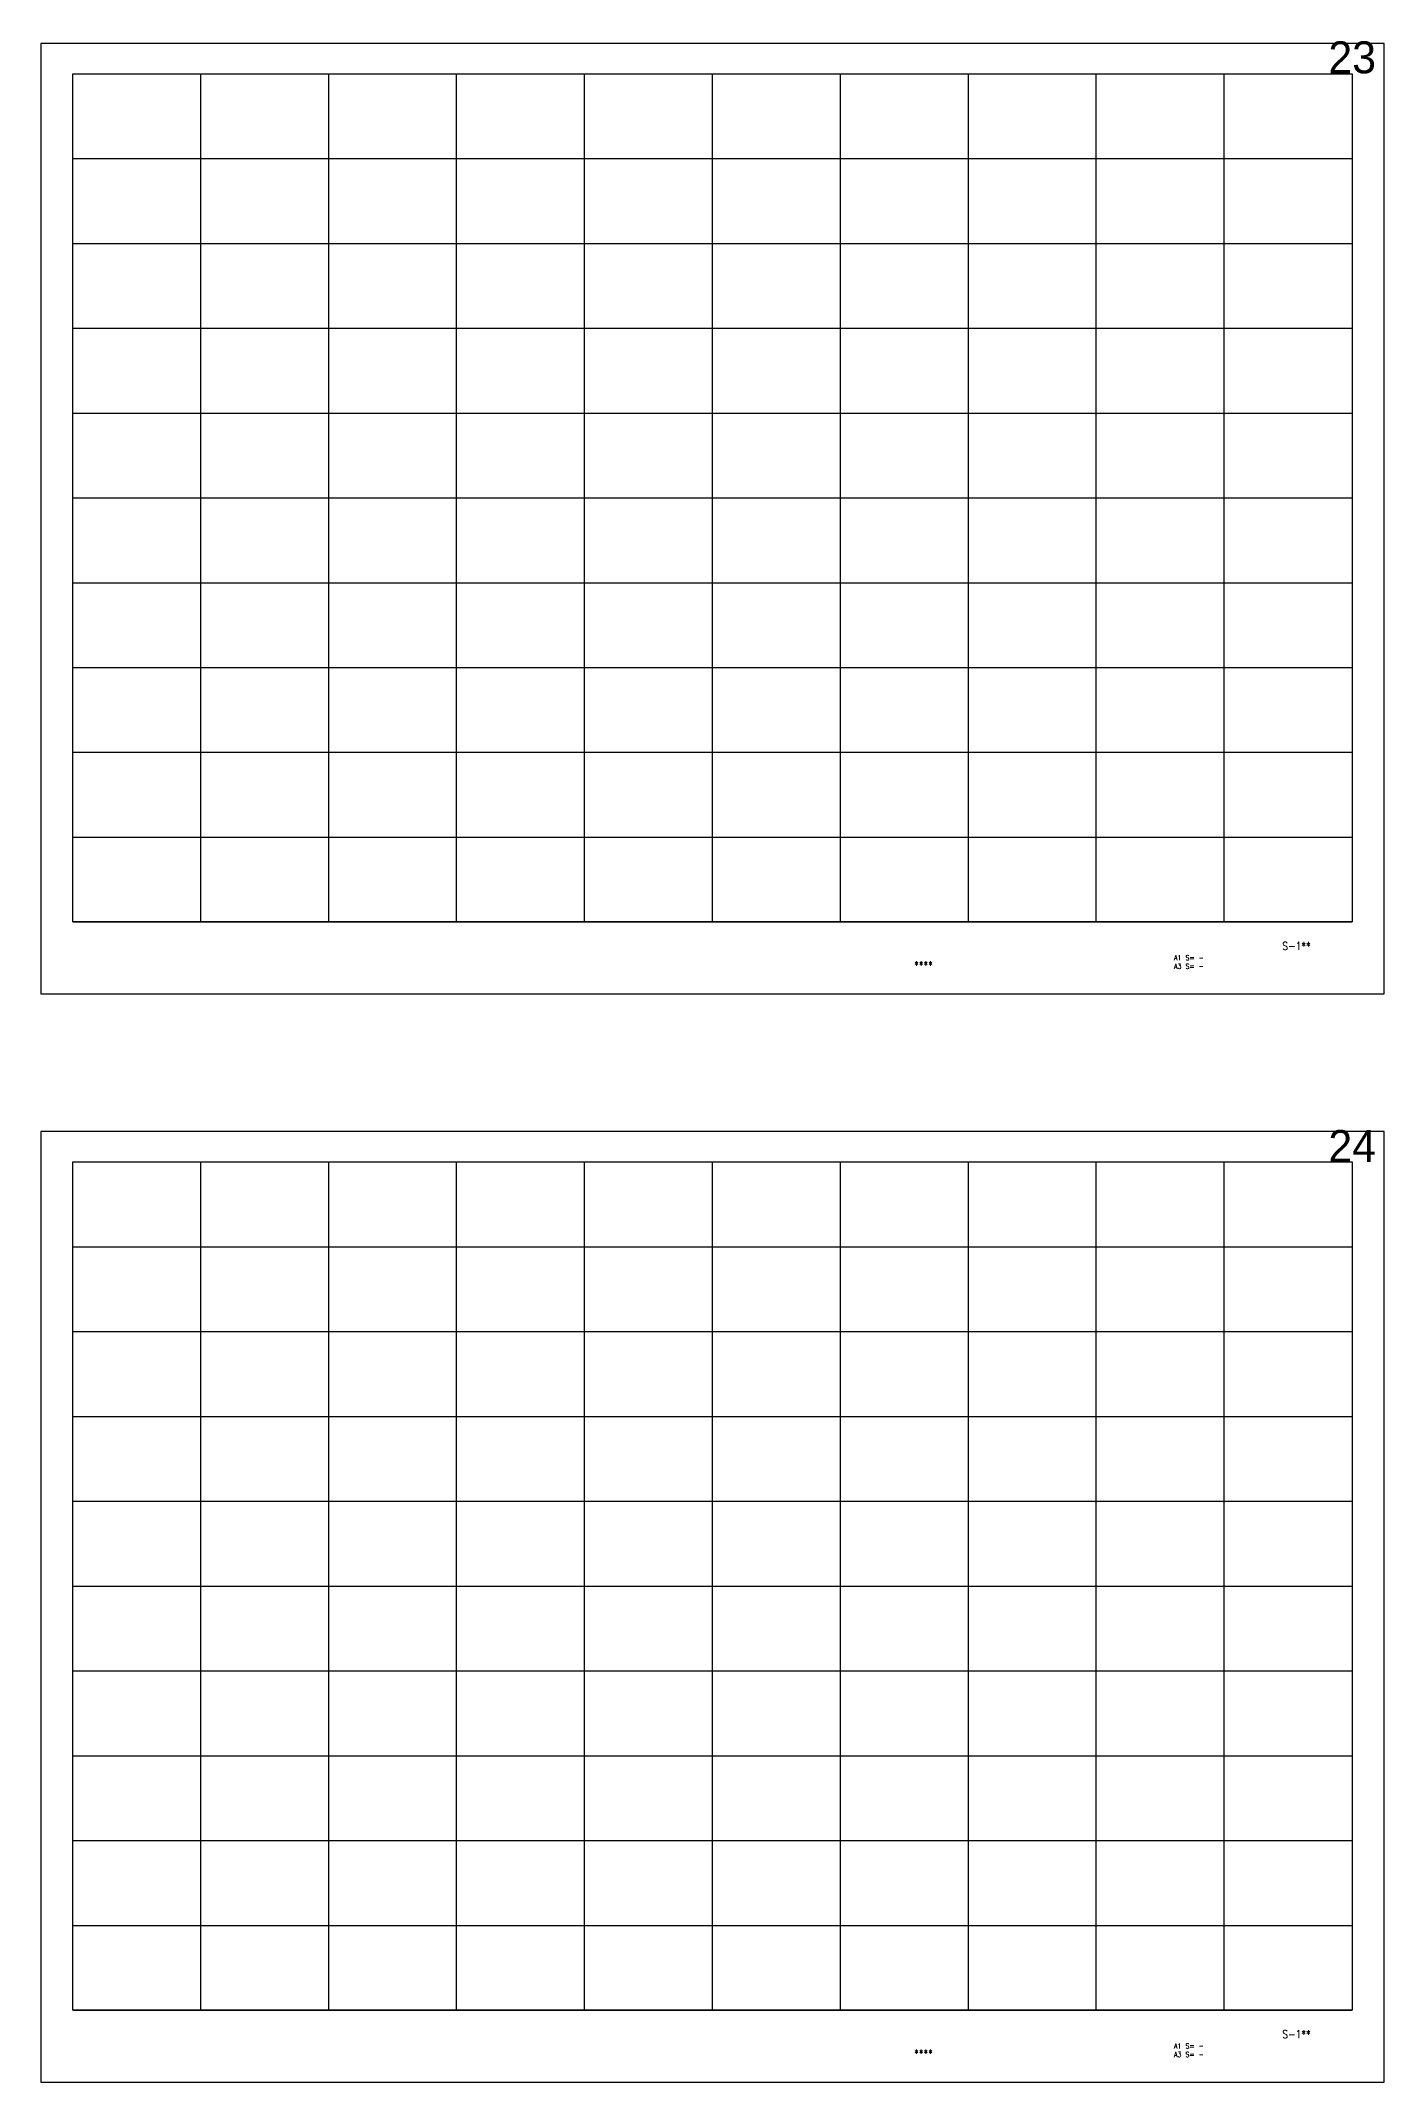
# Model space of a CAD drawing. Extents: x -180000 to 810000, y -1678500 to 210463.
# Drawn here: x 600000 to 810000, y -658500 to -339605 of the extents above; entities that cross this region are included whole.
import ezdxf

# ---------------------------------------------------------------- set-up
doc = ezdxf.new("R2010")
doc.units = 0
doc.header["$MEASUREMENT"] = 0
doc.layers.add('99_レイアウト枠', color=251, linetype='CONTINUOUS', plot=False)
doc.layers.add('99_頁番号', color=6, linetype='CONTINUOUS')
doc.styles.add('DRACAD', font='txt', dxfattribs={"width": 0.85, "bigfont": 'extfont2'})
doc.styles.get("Standard").update_dxf_attribs({"font": 'Osaka.ttc'})

msp = doc.modelspace()

# ---------------------------------------------------------------- linework, layer by layer
at = {"layer": '99_レイアウト枠'}
for p, q in [((605000, -477250), (605000, -344750)), ((625000, -477250), (625000, -344750)), ((645000, -477250), (645000, -344750)), ((665000, -477250), (665000, -344750)), ((685000, -477250), (685000, -344750)), ((705000, -477250), (705000, -344750)), ((725000, -477250), (725000, -344750)), ((745000, -477250), (745000, -344750)), ((765000, -477250), (765000, -344750)), ((785000, -477250), (785000, -344750)), ((605000, -358000), (805000, -358000)), ((605000, -371250), (805000, -371250)), ((605000, -384500), (805000, -384500)), ((605000, -397750), (805000, -397750)), ((605000, -411000), (805000, -411000)), ((605000, -424250), (805000, -424250)), ((605000, -437500), (805000, -437500)), ((605000, -450750), (805000, -450750)), ((605000, -464000), (805000, -464000)), ((605000, -477250), (805000, -477250)), ((605000, -647250), (605000, -514750)), ((625000, -647250), (625000, -514750)), ((645000, -647250), (645000, -514750)), ((665000, -647250), (665000, -514750)), ((685000, -647250), (685000, -514750)), ((705000, -647250), (705000, -514750)), ((725000, -647250), (725000, -514750)), ((745000, -647250), (745000, -514750)), ((765000, -647250), (765000, -514750)), ((785000, -647250), (785000, -514750)), ((605000, -528000), (805000, -528000)), ((605000, -541250), (805000, -541250)), ((605000, -554500), (805000, -554500)), ((605000, -567750), (805000, -567750)), ((605000, -581000), (805000, -581000)), ((605000, -594250), (805000, -594250)), ((605000, -607500), (805000, -607500)), ((605000, -620750), (805000, -620750)), ((605000, -634000), (805000, -634000)), ((605000, -647250), (805000, -647250))]:
    msp.add_line(p, q, dxfattribs=at)
for points in [[(600000, -488500), (810000, -488500), (810000, -340000), (600000, -340000)], [(605000, -344750), (805000, -344750), (805000, -477250), (605000, -477250)], [(600000, -658500), (810000, -658500), (810000, -510000), (600000, -510000)], [(605000, -514750), (805000, -514750), (805000, -647250), (605000, -647250)]]:
    msp.add_lwpolyline(points, close=True, dxfattribs=at)

# ---------------------------------------------------------------- texts
at = {"layer": '99_レイアウト枠', "char_height": 5000, "attachment_point": 8}
for s, insert in [('23', (805000, -344750)), ('24', (805000, -514750))]:
    msp.add_mtext(s, dxfattribs=dict(at, insert=insert))
at = {"layer": '99_頁番号', "attachment_point": 4, "style": 'DRACAD'}
for s, insert, char_height in [('{S-1**}', (794058.6, -481003.9), 1250), ('{  ****  }', (734630.6, -484003.9), 1250), ('A1 S= - ^JA3 S= - ', (777130.6, -483507.5), 800), ('{S-1**}', (794058.6, -651003.9), 1250), ('{  ****  }', (734630.6, -654003.9), 1250), ('A1 S= - ^JA3 S= - ', (777130.6, -653507.5), 800)]:
    msp.add_mtext(s, dxfattribs=dict(at, insert=insert, char_height=char_height))

doc.saveas('drawing.dxf')
